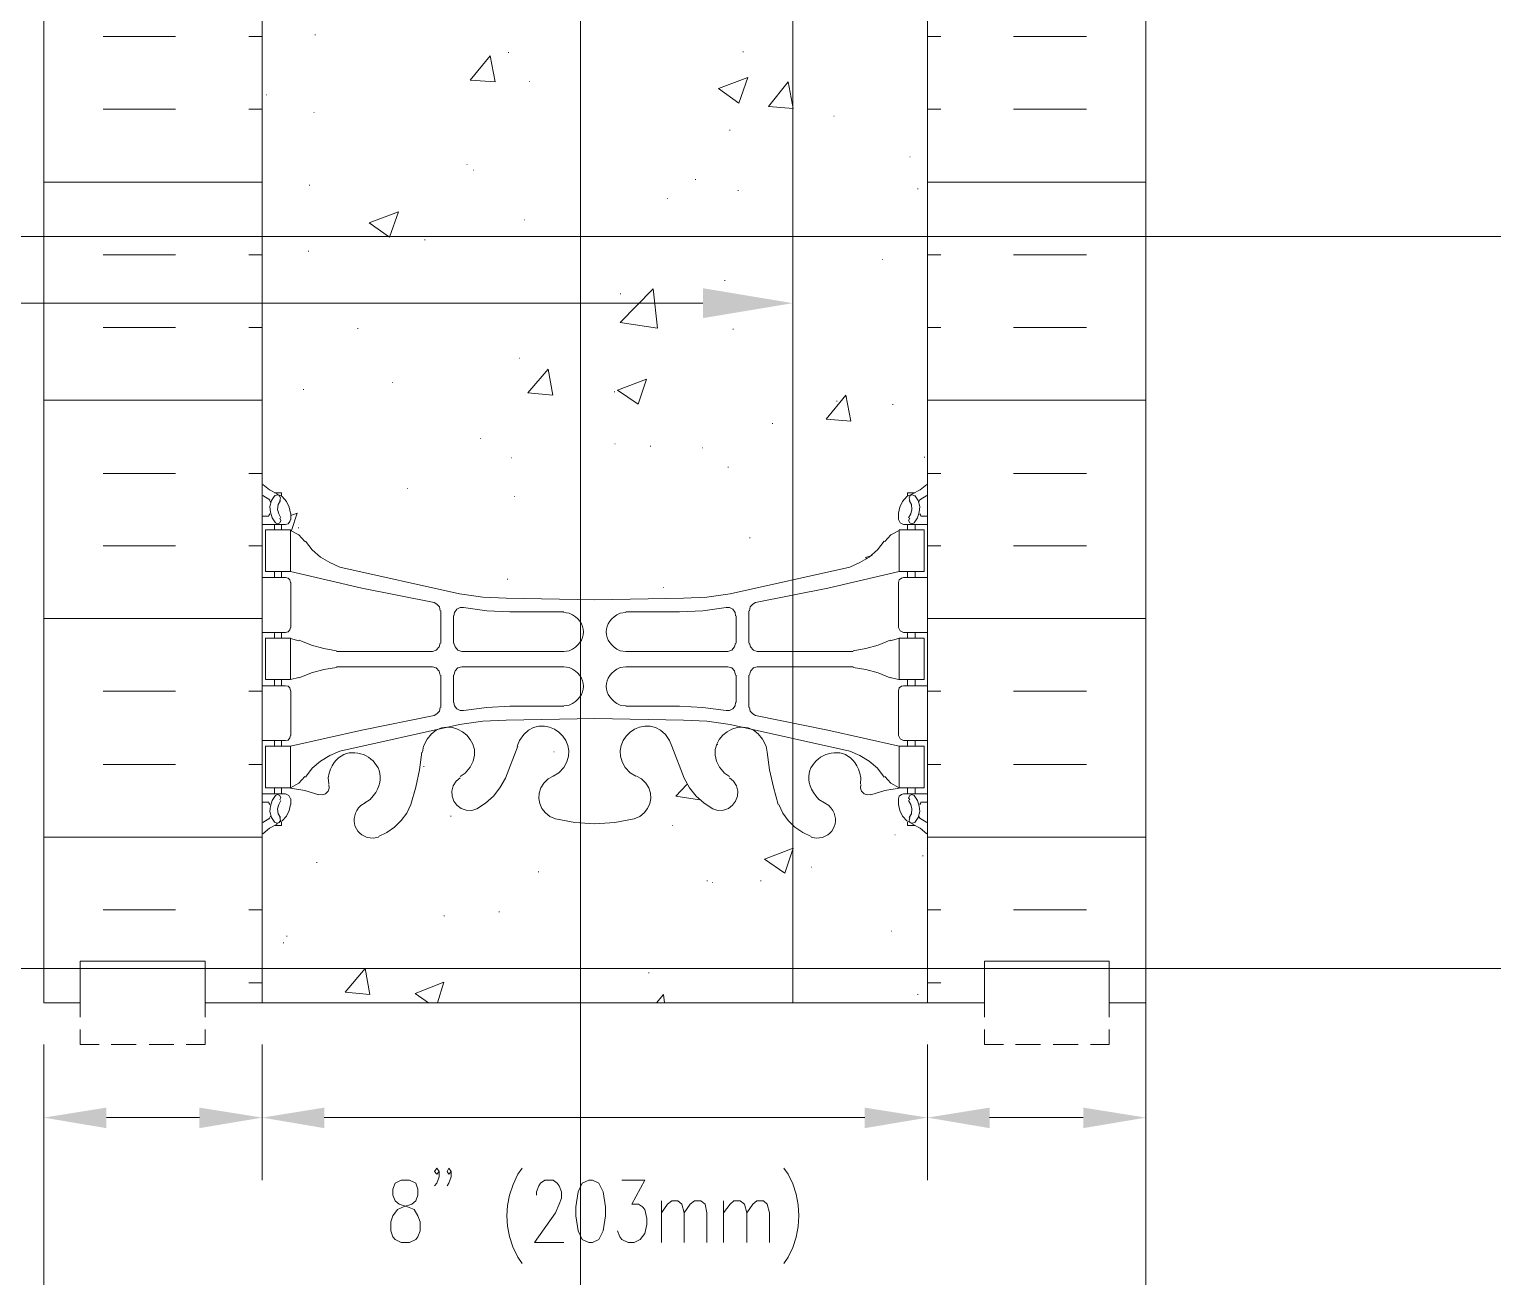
# Model space of a CAD drawing. Header units: millimetres. Extents: x 0 to 216, y 0 to 279.
# Drawn here: x 43.7 to 99.6, y 100 to 147.6 of the extents above; entities that cross this region are included whole.
import ezdxf

# ---------------------------------------------------------------- set-up
doc = ezdxf.new("R2010")
doc.units = ezdxf.units.MM
doc.layers.add('C00-00-00', color=7, linetype='Continuous')
doc.layers.add('C65-65-65', color=7, linetype='Continuous', true_color=0x656565)

msp = doc.modelspace()

# ---------------------------------------------------------------- hatches: boundary and pattern name
at = {"layer": 'C00-00-00'}
h = msp.add_hatch(color=256, dxfattribs=at)
h.dxf.hatch_style = 2
h.paths.add_polyline_path([(72.876833, 137.16), (69.447833, 136.5885), (69.447833, 137.7315)])
h = msp.add_hatch(color=256, dxfattribs=at)
h.dxf.hatch_style = 2
h.paths.add_polyline_path([(46.6725, 106.447167), (46.6725, 105.664), (44.280667, 106.066167)])
h = msp.add_hatch(color=256, dxfattribs=at)
h.dxf.hatch_style = 2
h.paths.add_polyline_path([(50.2285, 106.447167), (50.2285, 105.664), (52.620333, 106.066167)])
h = msp.add_hatch(color=256, dxfattribs=at)
h.dxf.hatch_style = 2
h.paths.add_polyline_path([(54.991, 106.447167), (54.991, 105.664), (52.620333, 106.066167)])
h = msp.add_hatch(color=256, dxfattribs=at)
h.dxf.hatch_style = 2
h.paths.add_polyline_path([(75.6285, 106.447167), (75.6285, 105.664), (78.020333, 106.066167)])
h = msp.add_hatch(color=256, dxfattribs=at)
h.dxf.hatch_style = 2
h.paths.add_polyline_path([(80.391, 106.447167), (80.391, 105.664), (78.020333, 106.066167)])
h = msp.add_hatch(color=256, dxfattribs=at)
h.dxf.hatch_style = 2
h.paths.add_polyline_path([(83.968167, 106.447167), (83.968167, 105.664), (86.36, 106.066167)])

# ---------------------------------------------------------------- linework, layer by layer
at = {"layer": 'C00-00-00', "lineweight": 0}
for points in [[(64.77, 0), (64.77, 279.4)], [(86.36, 0), (86.36, 279.4)], [(72.876833, 224.768833), (72.876833, 110.447667)], [(44.280667, 110.447667), (44.280667, 167.618833), (45.677667, 167.618833), (45.677667, 169.206333), (50.440167, 169.206333), (50.440167, 167.618833), (52.620333, 167.618833)], [(86.36, 110.447667), (86.36, 167.618833), (84.963, 167.618833), (84.963, 169.206333), (80.2005, 169.206333), (80.2005, 167.618833), (78.020333, 167.618833)], [(52.620333, 167.618833), (52.620333, 110.447667)], [(78.020333, 110.447667), (78.020333, 167.618833)], [(215.9, 139.7), (0, 139.7)], [(69.447833, 137.16), (34.268833, 137.16)], [(52.6415, 130.2385), (52.8955, 130.026833), (53.191833, 129.878667)], [(77.448833, 129.878667), (77.745167, 130.026833), (77.999167, 130.2385)], [(52.6415, 129.815167), (52.916667, 129.645833)], [(52.937833, 129.561167), (52.8955, 129.645833)], [(53.107167, 129.815167), (52.980167, 129.624667), (52.916667, 129.391833), (52.937833, 129.180167), (53.001333, 128.9685), (53.128333, 128.778)], [(53.086, 129.921), (53.361167, 129.921), (53.361167, 129.794)], [(53.297667, 129.624667), (53.318833, 129.7305), (53.2765, 129.815167), (53.191833, 129.836333), (53.086, 129.794)], [(53.699833, 129.137833), (53.6575, 129.370667), (53.551667, 129.582333), (53.382333, 129.772833), (53.170667, 129.878667)], [(53.318833, 129.624667), (53.234167, 129.4765), (53.213, 129.286), (53.255333, 129.116667), (53.34, 128.9685)], [(77.448833, 129.878667), (77.237167, 129.772833), (77.067833, 129.582333), (76.962, 129.370667), (76.919667, 129.137833)], [(77.554667, 129.921), (77.258333, 129.921), (77.258333, 129.794)], [(77.300667, 128.9685), (77.385333, 129.116667), (77.427667, 129.286), (77.4065, 129.4765), (77.321833, 129.624667)], [(77.554667, 129.794), (77.448833, 129.836333), (77.364167, 129.815167), (77.321833, 129.7305), (77.343, 129.624667)], [(77.512333, 128.778), (77.639333, 128.9685), (77.702833, 129.180167), (77.724, 129.391833), (77.6605, 129.624667), (77.5335, 129.815167)], [(77.724, 129.645833), (77.681667, 129.561167)], [(77.724, 129.645833), (77.999167, 129.815167)], [(52.874333, 129.053167), (52.916667, 129.116667)], [(53.721, 129.137833), (53.721, 128.905)], [(76.919667, 129.137833), (76.919667, 128.905)], [(77.724, 129.116667), (77.766333, 129.053167)], [(52.620333, 129.032), (52.874333, 129.032)], [(52.620333, 128.7145), (53.509333, 128.7145)], [(53.086, 128.7145), (53.086, 128.502833)], [(53.128333, 128.778), (53.213, 128.735667), (53.297667, 128.778), (53.34, 128.862667), (53.297667, 128.947333)], [(53.361167, 128.7145), (53.361167, 128.502833)], [(53.509333, 128.7145), (53.615167, 128.735667), (53.678667, 128.820333), (53.699833, 128.905)], [(76.919667, 128.905), (76.983167, 128.778), (77.110167, 128.7145)], [(78.020333, 128.7145), (77.110167, 128.7145)], [(77.258333, 128.7145), (77.258333, 128.502833)], [(77.343, 128.947333), (77.300667, 128.862667), (77.343, 128.778), (77.427667, 128.735667), (77.512333, 128.778)], [(77.554667, 128.7145), (77.554667, 128.502833)], [(78.020333, 129.032), (77.766333, 129.032)], [(54.250167, 128.058333), (54.017333, 128.312333), (53.699833, 128.481667)], [(54.271333, 128.0795), (54.525333, 127.740833), (54.842833, 127.465667), (55.202667, 127.254), (55.583667, 127.084667)], [(75.057, 127.084667), (75.438, 127.254), (75.797833, 127.465667), (76.115333, 127.740833), (76.369333, 128.0795)], [(76.940833, 128.481667), (76.623333, 128.312333), (76.3905, 128.058333)], [(53.086, 126.915333), (53.086, 126.6825)], [(53.361167, 126.915333), (53.361167, 126.6825)], [(53.699833, 126.915333), (56.430333, 126.280333), (59.182, 125.73)], [(55.583667, 127.084667), (60.155667, 126.068667)], [(75.057, 127.084667), (70.485, 126.068667)], [(71.458667, 125.73), (74.210333, 126.280333), (76.940833, 126.915333)], [(77.258333, 126.915333), (77.258333, 126.6825)], [(77.554667, 126.915333), (77.554667, 126.6825)], [(52.620333, 126.6825), (53.509333, 126.6825)], [(53.699833, 126.492), (53.678667, 126.597833), (53.615167, 126.661333), (53.509333, 126.6825)], [(53.721, 126.492), (53.721, 124.7775)], [(77.110167, 126.6825), (77.0255, 126.661333), (76.940833, 126.597833), (76.919667, 126.492)], [(76.919667, 126.492), (76.919667, 124.7775)], [(78.020333, 126.6825), (77.110167, 126.6825)], [(59.414833, 125.4125), (59.393667, 125.560667), (59.287833, 125.6665), (59.182, 125.73)], [(60.155667, 126.068667), (61.044667, 125.941667), (61.933667, 125.899333)], [(61.933667, 125.899333), (65.320333, 125.835833)], [(68.707, 125.899333), (65.320333, 125.835833)], [(68.707, 125.899333), (69.596, 125.941667), (70.485, 126.068667)], [(71.458667, 125.73), (71.352833, 125.6665), (71.247, 125.560667), (71.225833, 125.4125)], [(59.436, 125.4125), (59.436, 124.184833)], [(59.922833, 125.222), (59.922833, 124.184833)], [(60.303833, 125.5395), (60.176833, 125.5395), (60.049833, 125.476), (59.965167, 125.349), (59.944, 125.222)], [(60.303833, 125.5395), (61.192833, 125.4125), (62.081833, 125.370167)], [(62.081833, 125.370167), (64.135, 125.370167)], [(64.135, 123.867333), (64.346667, 123.8885), (64.473295, 123.952251), (64.583039, 124.026484), (64.675899, 124.109704), (64.751876, 124.200411), (64.810969, 124.297108), (64.853178, 124.398298), (64.878504, 124.502484), (64.886946, 124.608167), (64.878504, 124.71385), (64.853178, 124.818035), (64.810969, 124.919225), (64.751876, 125.015923), (64.675899, 125.10663), (64.583039, 125.189849), (64.473295, 125.264083), (64.346667, 125.327833), (64.135, 125.349)], [(66.505667, 125.349), (66.294, 125.327833), (66.167372, 125.264083), (66.057628, 125.189849), (65.964767, 125.10663), (65.888791, 125.015923), (65.829698, 124.919225), (65.787488, 124.818035), (65.762163, 124.71385), (65.753721, 124.608167), (65.762163, 124.502484), (65.787488, 124.398298), (65.829698, 124.297108), (65.888791, 124.200411), (65.964767, 124.109704), (66.057628, 124.026484), (66.167372, 123.952251), (66.294, 123.8885), (66.505667, 123.867333)], [(68.558833, 125.370167), (66.505667, 125.370167)], [(68.558833, 125.370167), (69.447833, 125.4125), (70.336833, 125.5395)], [(70.696667, 125.222), (70.6755, 125.349), (70.590833, 125.476), (70.463833, 125.5395), (70.336833, 125.5395)], [(70.717833, 125.222), (70.717833, 124.184833)], [(71.204667, 125.4125), (71.204667, 124.184833)], [(53.509333, 124.587), (53.615167, 124.608167), (53.678667, 124.692833), (53.699833, 124.7775)], [(76.919667, 124.7775), (76.983167, 124.6505), (77.110167, 124.587)], [(52.620333, 124.587), (53.509333, 124.587)], [(53.699833, 123.571), (53.699833, 124.375333), (52.747333, 124.375333), (52.747333, 123.571)], [(53.086, 124.587), (53.086, 124.375333)], [(53.361167, 124.587), (53.361167, 124.375333)], [(54.017333, 124.2695), (53.699833, 124.354167)], [(54.0385, 124.290667), (54.504167, 124.100167), (54.969833, 123.973167), (55.456667, 123.8885)], [(59.1185, 123.867333), (59.266667, 123.909667), (59.3725, 124.036667), (59.414833, 124.184833)], [(59.944, 124.184833), (59.986333, 124.036667), (60.092167, 123.909667), (60.240333, 123.867333)], [(70.400333, 123.867333), (70.5485, 123.909667), (70.654333, 124.036667), (70.696667, 124.184833)], [(71.225833, 124.184833), (71.268167, 124.036667), (71.374, 123.909667), (71.522167, 123.867333)], [(75.184, 123.8885), (75.670833, 123.973167), (76.1365, 124.100167), (76.602167, 124.290667)], [(76.919667, 124.354167), (76.602167, 124.2695)], [(76.940833, 123.571), (76.940833, 124.375333), (77.893333, 124.375333), (77.893333, 123.571)], [(78.020333, 124.587), (77.110167, 124.587)], [(77.258333, 124.587), (77.258333, 124.375333)], [(77.554667, 124.587), (77.554667, 124.375333)], [(53.699833, 123.571), (53.699833, 122.787833), (52.747333, 122.787833), (52.747333, 123.571)], [(55.456667, 123.867333), (59.1185, 123.867333)], [(60.240333, 123.867333), (64.135, 123.867333)], [(70.400333, 123.867333), (66.505667, 123.867333)], [(75.184, 123.867333), (71.522167, 123.867333)], [(76.940833, 123.571), (76.940833, 122.787833), (77.893333, 122.787833), (77.893333, 123.571)], [(55.456667, 123.2535), (54.969833, 123.168833), (54.504167, 123.041833), (54.0385, 122.851333)], [(55.456667, 123.274667), (59.1185, 123.274667)], [(59.414833, 122.957167), (59.3725, 123.105333), (59.266667, 123.232333), (59.1185, 123.274667)], [(59.436, 121.7295), (59.436, 122.957167)], [(59.922833, 121.92), (59.922833, 122.957167)], [(60.240333, 123.274667), (60.092167, 123.232333), (59.986333, 123.1265), (59.944, 122.957167)], [(60.240333, 123.274667), (64.135, 123.274667)], [(64.135, 121.793), (64.346667, 121.814167), (64.473295, 121.877917), (64.583039, 121.952151), (64.675899, 122.03537), (64.751876, 122.126077), (64.810969, 122.222775), (64.853178, 122.323965), (64.878504, 122.42815), (64.886946, 122.533833), (64.878504, 122.639516), (64.853178, 122.743702), (64.810969, 122.844892), (64.751876, 122.941589), (64.675899, 123.032296), (64.583039, 123.115516), (64.473295, 123.189749), (64.346667, 123.2535), (64.135, 123.274667)], [(66.505667, 123.274667), (66.294, 123.2535), (66.167372, 123.189749), (66.057628, 123.115516), (65.964767, 123.032296), (65.888791, 122.941589), (65.829698, 122.844892), (65.787488, 122.743702), (65.762163, 122.639516), (65.753721, 122.533833), (65.762163, 122.42815), (65.787488, 122.323965), (65.829698, 122.222775), (65.888791, 122.126077), (65.964767, 122.03537), (66.057628, 121.952151), (66.167372, 121.877917), (66.294, 121.814167), (66.505667, 121.793)], [(70.400333, 123.274667), (66.505667, 123.274667)], [(70.696667, 122.957167), (70.654333, 123.1265), (70.5485, 123.232333), (70.400333, 123.274667)], [(70.717833, 121.92), (70.717833, 122.957167)], [(71.204667, 121.7295), (71.204667, 122.957167)], [(71.522167, 123.274667), (71.374, 123.232333), (71.268167, 123.105333), (71.225833, 122.957167)], [(75.184, 123.274667), (71.522167, 123.274667)], [(76.602167, 122.851333), (76.1365, 123.041833), (75.670833, 123.168833), (75.184, 123.2535)], [(52.620333, 122.555), (53.509333, 122.555)], [(53.086, 122.555), (53.086, 122.787833)], [(53.361167, 122.555), (53.361167, 122.787833)], [(53.699833, 122.3645), (53.678667, 122.470333), (53.615167, 122.533833), (53.509333, 122.555)], [(53.699833, 122.787833), (54.017333, 122.8725)], [(53.721, 120.65), (53.721, 122.3645)], [(76.602167, 122.8725), (76.919667, 122.787833)], [(77.110167, 122.555), (77.0255, 122.533833), (76.940833, 122.470333), (76.919667, 122.3645)], [(76.919667, 120.65), (76.919667, 122.3645)], [(78.020333, 122.555), (77.110167, 122.555)], [(77.258333, 122.555), (77.258333, 122.787833)], [(77.554667, 122.555), (77.554667, 122.787833)], [(59.944, 121.92), (59.965167, 121.793), (60.049833, 121.666), (60.176833, 121.6025), (60.303833, 121.6025)], [(70.336833, 121.6025), (70.463833, 121.6025), (70.590833, 121.666), (70.6755, 121.793), (70.696667, 121.92)], [(59.182, 121.412), (56.430333, 120.861667), (53.699833, 120.247833)], [(59.182, 121.412), (59.287833, 121.4755), (59.393667, 121.581333), (59.414833, 121.7295)], [(61.933667, 121.242667), (61.044667, 121.200333), (60.155667, 121.073333)], [(62.081833, 121.771833), (61.192833, 121.7295), (60.303833, 121.6025)], [(61.933667, 121.242667), (65.320333, 121.306167)], [(62.081833, 121.771833), (64.135, 121.771833)], [(68.707, 121.242667), (65.320333, 121.306167)], [(68.558833, 121.771833), (66.505667, 121.771833)], [(70.336833, 121.6025), (69.447833, 121.7295), (68.558833, 121.771833)], [(70.485, 121.073333), (69.596, 121.200333), (68.707, 121.242667)], [(71.225833, 121.7295), (71.247, 121.581333), (71.352833, 121.4755), (71.458667, 121.412)], [(76.940833, 120.247833), (74.210333, 120.861667), (71.458667, 121.412)], [(55.583667, 120.057333), (60.155667, 121.073333)], [(60.176833, 119.083667), (60.367333, 119.210667), (60.556911, 119.442817), (60.674428, 119.674802), (60.727074, 119.901876), (60.72204, 120.119295), (60.666517, 120.322313), (60.567693, 120.506184), (60.43276, 120.666164), (60.268908, 120.797505), (60.083327, 120.895464), (59.883208, 120.955294), (59.67574, 120.97225), (59.468114, 120.941587), (59.26752, 120.85856), (59.081148, 120.718422), (58.916189, 120.516428), (58.779833, 120.247833), (58.7375, 120.015)], [(63.732833, 119.104833), (63.9445, 119.231833), (64.134711, 119.437717), (64.25856, 119.650082), (64.322151, 119.863847), (64.331585, 120.073936), (64.292965, 120.275268), (64.212391, 120.462766), (64.095966, 120.63135), (63.949792, 120.775942), (63.779971, 120.891462), (63.592604, 120.972833), (63.393795, 121.014975), (63.189644, 121.01281), (62.986254, 120.961259), (62.789726, 120.855242), (62.606163, 120.689682), (62.441667, 120.4595), (62.357, 120.247833)], [(68.2625, 120.247833), (68.177833, 120.4595), (68.013337, 120.689682), (67.829774, 120.855242), (67.633246, 120.961259), (67.429856, 121.01281), (67.225705, 121.014975), (67.026896, 120.972833), (66.839529, 120.891462), (66.669708, 120.775942), (66.523534, 120.63135), (66.407109, 120.462766), (66.326535, 120.275268), (66.287915, 120.073936), (66.297349, 119.863847), (66.36094, 119.650082), (66.484789, 119.437717), (66.675, 119.231833), (66.886667, 119.104833)], [(71.903167, 120.015), (71.860833, 120.247833), (71.724477, 120.516428), (71.559518, 120.718422), (71.373147, 120.85856), (71.172553, 120.941587), (70.964927, 120.97225), (70.757459, 120.955294), (70.557339, 120.895464), (70.371758, 120.797505), (70.207906, 120.666164), (70.072973, 120.506184), (69.97415, 120.322313), (69.918626, 120.119295), (69.913593, 119.901876), (69.966239, 119.674802), (70.083756, 119.442817), (70.273333, 119.210667), (70.463833, 119.083667)], [(75.057, 120.057333), (70.485, 121.073333)], [(52.620333, 120.4595), (53.509333, 120.4595)], [(53.086, 120.247833), (53.086, 120.4595)], [(53.361167, 120.247833), (53.361167, 120.4595)], [(53.509333, 120.4595), (53.615167, 120.480667), (53.678667, 120.565333), (53.699833, 120.65)], [(62.378167, 120.247833), (61.9125, 119.020167)], [(68.2625, 120.247833), (68.728167, 119.020167)], [(76.919667, 120.65), (76.983167, 120.523), (77.110167, 120.4595)], [(78.020333, 120.4595), (77.110167, 120.4595)], [(77.258333, 120.247833), (77.258333, 120.4595)], [(77.554667, 120.247833), (77.554667, 120.4595)], [(55.583667, 120.057333), (55.202667, 119.888), (54.842833, 119.676333), (54.525333, 119.401167), (54.271333, 119.0625)], [(56.536167, 118.088833), (56.747833, 118.215833), (56.863006, 118.346959), (56.956203, 118.477209), (57.028555, 118.605992), (57.081192, 118.732715), (57.115244, 118.856788), (57.131841, 118.977617), (57.132113, 119.094611), (57.117192, 119.207177), (57.088206, 119.314725), (57.046285, 119.416661), (56.992561, 119.512393), (56.928163, 119.60133), (56.854222, 119.68288), (56.771867, 119.75645), (56.682229, 119.821449), (56.586437, 119.877284), (56.485623, 119.923364), (56.380916, 119.959097), (56.273447, 119.98389), (56.164344, 119.997151), (56.05474, 119.998289), (55.945763, 119.986711), (55.838545, 119.961826), (55.734215, 119.923041), (55.633903, 119.869764), (55.538739, 119.801404), (55.449854, 119.717368), (55.368379, 119.617065), (55.295442, 119.499901), (55.232174, 119.365286), (55.179706, 119.212628), (55.139167, 119.041333), (55.160333, 118.8085)], [(58.293, 118.025333), (58.4835, 118.6815), (58.631667, 119.337667), (58.716333, 120.015)], [(71.903167, 120.015), (71.987833, 119.337667), (72.136, 118.6815), (72.3265, 118.025333)], [(75.459167, 118.8085), (75.480333, 119.041333), (75.439794, 119.212628), (75.387326, 119.365286), (75.324058, 119.499901), (75.251121, 119.617065), (75.169646, 119.717368), (75.080761, 119.801404), (74.985597, 119.869764), (74.885285, 119.923041), (74.780955, 119.961826), (74.673737, 119.986711), (74.56476, 119.998289), (74.455156, 119.997151), (74.346053, 119.98389), (74.238584, 119.959097), (74.133877, 119.923364), (74.033062, 119.877284), (73.937271, 119.821449), (73.847633, 119.75645), (73.765278, 119.68288), (73.691337, 119.60133), (73.626939, 119.512393), (73.573215, 119.416661), (73.531294, 119.314725), (73.502308, 119.207177), (73.487387, 119.094611), (73.487659, 118.977617), (73.504256, 118.856788), (73.538308, 118.732715), (73.590945, 118.605992), (73.663297, 118.477209), (73.756494, 118.346959), (73.871667, 118.215833), (74.083333, 118.088833)], [(76.369333, 119.0625), (76.115333, 119.401167), (75.797833, 119.676333), (75.438, 119.888), (75.057, 120.057333)], [(53.699833, 118.660333), (54.017333, 118.829667), (54.250167, 119.083667)], [(60.176833, 119.041333), (60.028667, 118.914333), (59.912347, 118.72964), (59.863749, 118.532027), (59.876211, 118.334307), (59.943074, 118.149291), (60.057678, 117.98979), (60.213362, 117.868617), (60.403468, 117.798583), (60.621333, 117.7925), (60.811833, 117.856)], [(60.811833, 117.856), (61.1505, 118.067667), (61.446833, 118.342833), (61.700833, 118.660333), (61.9125, 119.020167)], [(63.732833, 119.104833), (63.542333, 118.999), (63.375943, 118.839355), (63.261743, 118.655885), (63.19854, 118.457607), (63.185146, 118.253536), (63.220368, 118.052691), (63.303018, 117.864086), (63.431903, 117.696739), (63.605833, 117.559667), (63.8175, 117.475), (64.558333, 117.326833), (65.320333, 117.2845)], [(66.823167, 117.475), (67.034833, 117.559667), (67.208764, 117.696739), (67.337649, 117.864086), (67.420298, 118.052691), (67.455521, 118.253536), (67.442126, 118.457607), (67.378924, 118.655885), (67.264723, 118.839355), (67.098333, 118.999), (66.907833, 119.104833)], [(68.728167, 119.020167), (68.939833, 118.660333), (69.193833, 118.342833), (69.490167, 118.067667), (69.828833, 117.856)], [(69.828833, 117.856), (70.019333, 117.7925), (70.237199, 117.798583), (70.427304, 117.868617), (70.582989, 117.98979), (70.697593, 118.149291), (70.764456, 118.334307), (70.776918, 118.532027), (70.72832, 118.72964), (70.612, 118.914333), (70.463833, 119.041333)], [(76.3905, 119.083667), (76.623333, 118.829667), (76.940833, 118.660333)], [(53.086, 118.4275), (53.086, 118.660333)], [(53.361167, 118.4275), (53.361167, 118.660333)], [(54.779333, 118.385167), (54.250167, 118.5545), (53.699833, 118.639167)], [(54.779333, 118.406333), (54.906333, 118.385167), (55.033333, 118.4275), (55.139167, 118.533333), (55.1815, 118.639167), (55.160333, 118.787333)], [(75.480333, 118.787333), (75.459167, 118.639167), (75.5015, 118.533333), (75.607333, 118.4275), (75.734333, 118.385167), (75.861333, 118.406333)], [(76.940833, 118.639167), (76.3905, 118.5545), (75.861333, 118.385167)], [(77.258333, 118.4275), (77.258333, 118.660333)], [(77.554667, 118.4275), (77.554667, 118.660333)], [(52.620333, 118.4275), (53.509333, 118.4275)], [(52.620333, 118.11), (52.874333, 118.11)], [(52.916667, 118.025333), (52.874333, 118.088833)], [(53.128333, 118.364), (53.001333, 118.1735), (52.937833, 117.961833), (52.916667, 117.750167), (52.980167, 117.517333), (53.107167, 117.326833)], [(53.297667, 118.194667), (53.34, 118.279333), (53.297667, 118.364), (53.213, 118.406333), (53.128333, 118.364)], [(53.170667, 117.2845), (53.382333, 117.390333), (53.551667, 117.580833), (53.6575, 117.7925), (53.699833, 118.025333)], [(53.34, 118.1735), (53.255333, 118.025333), (53.213, 117.856), (53.234167, 117.6655), (53.318833, 117.517333)], [(53.699833, 118.237), (53.636333, 118.364), (53.509333, 118.4275)], [(53.721, 118.025333), (53.721, 118.237)], [(56.557333, 118.088833), (56.388, 117.983), (56.30362, 117.892704), (56.23682, 117.796235), (56.187111, 117.695265), (56.154009, 117.591466), (56.137026, 117.486512), (56.135674, 117.382075), (56.149468, 117.279829), (56.177921, 117.181445), (56.220545, 117.088596), (56.276854, 117.002956), (56.346362, 116.926198), (56.42858, 116.859993), (56.523024, 116.806014), (56.629205, 116.765935), (56.746637, 116.741428), (56.874833, 116.734167), (57.065333, 116.7765)], [(57.065333, 116.797667), (57.382833, 116.945833), (57.679167, 117.1575), (57.933167, 117.4115), (58.144833, 117.686667), (58.293, 118.025333)], [(72.347667, 118.025333), (72.495833, 117.686667), (72.7075, 117.4115), (72.9615, 117.1575), (73.257833, 116.945833), (73.575333, 116.797667)], [(73.575333, 116.7765), (73.765833, 116.734167), (73.89403, 116.741428), (74.011462, 116.765935), (74.117643, 116.806014), (74.212086, 116.859993), (74.294305, 116.926198), (74.363812, 117.002956), (74.420122, 117.088596), (74.462746, 117.181445), (74.491198, 117.279829), (74.504992, 117.382075), (74.503641, 117.486512), (74.486658, 117.591466), (74.453555, 117.695265), (74.403847, 117.796235), (74.337047, 117.892704), (74.252667, 117.983), (74.083333, 118.088833)], [(77.110167, 118.4275), (77.0255, 118.406333), (76.940833, 118.342833), (76.919667, 118.237)], [(76.919667, 118.025333), (76.919667, 118.237)], [(76.919667, 118.025333), (76.962, 117.7925), (77.067833, 117.580833), (77.237167, 117.390333), (77.448833, 117.2845)], [(78.020333, 118.4275), (77.110167, 118.4275)], [(77.512333, 118.364), (77.427667, 118.406333), (77.343, 118.364), (77.300667, 118.279333), (77.343, 118.194667)], [(77.321833, 117.517333), (77.4065, 117.6655), (77.427667, 117.856), (77.385333, 118.025333), (77.300667, 118.1735)], [(77.5335, 117.326833), (77.6605, 117.517333), (77.724, 117.750167), (77.702833, 117.961833), (77.639333, 118.1735), (77.512333, 118.364)], [(77.766333, 118.088833), (77.724, 118.025333)], [(78.020333, 118.11), (77.766333, 118.11)], [(52.916667, 117.496167), (52.6415, 117.326833)], [(52.8955, 117.496167), (52.937833, 117.580833)], [(53.086, 117.348), (53.191833, 117.305667), (53.2765, 117.326833), (53.318833, 117.4115), (53.297667, 117.517333)], [(53.086, 117.221), (53.361167, 117.221), (53.361167, 117.348)], [(65.320333, 117.2845), (66.082333, 117.326833), (66.823167, 117.475)], [(77.554667, 117.221), (77.258333, 117.221), (77.258333, 117.348)], [(77.343, 117.517333), (77.321833, 117.4115), (77.364167, 117.326833), (77.448833, 117.305667), (77.554667, 117.348)], [(77.681667, 117.580833), (77.724, 117.496167)], [(77.999167, 117.326833), (77.724, 117.496167)], [(53.191833, 117.263333), (52.8955, 117.115167), (52.6415, 116.9035)], [(77.999167, 116.9035), (77.745167, 117.115167), (77.448833, 117.263333)], [(215.9, 111.76), (0, 111.76)], [(52.620333, 110.447667), (50.440167, 110.447667), (50.440167, 112.035167), (45.677667, 112.035167), (45.677667, 110.447667), (44.280667, 110.447667)], [(78.020333, 110.447667), (80.2005, 110.447667), (80.2005, 112.035167), (84.963, 112.035167), (84.963, 110.447667), (86.36, 110.447667)], [(45.677667, 110.447667), (45.677667, 109.897333)], [(50.440167, 109.897333), (50.440167, 110.447667)], [(80.2005, 109.897333), (80.2005, 110.447667)], [(84.963, 110.447667), (84.963, 109.897333)], [(45.677667, 109.431667), (45.677667, 108.860167), (46.397333, 108.860167)], [(49.7205, 108.860167), (50.440167, 108.860167), (50.440167, 109.431667)], [(80.920167, 108.860167), (80.2005, 108.860167), (80.2005, 109.431667)], [(84.963, 109.431667), (84.963, 108.860167), (84.243333, 108.860167)], [(44.280667, 108.860167), (44.280667, 103.674333)], [(44.280667, 108.860167), (44.280667, 82.317167)], [(46.863, 108.860167), (47.8155, 108.860167)], [(48.302333, 108.860167), (49.254833, 108.860167)], [(52.620333, 108.860167), (52.620333, 103.674333)], [(52.620333, 108.860167), (52.620333, 103.674333)], [(78.020333, 108.860167), (78.020333, 103.674333)], [(78.020333, 108.860167), (78.020333, 103.674333)], [(82.338333, 108.860167), (81.385833, 108.860167)], [(83.777667, 108.860167), (82.825167, 108.860167)], [(86.36, 108.860167), (86.36, 103.674333)], [(86.36, 108.860167), (86.36, 82.317167)], [(50.2285, 106.066167), (46.6725, 106.066167)], [(75.6285, 106.066167), (54.991, 106.066167)], [(83.968167, 106.066167), (80.391, 106.066167)], [(59.3725, 104.013), (59.287833, 103.907167), (59.203167, 104.013), (59.287833, 104.14), (59.3725, 104.013), (59.3725, 103.801333), (59.287833, 103.5685), (59.203167, 103.462667)], [(59.838167, 104.013), (59.7535, 103.907167), (59.69, 104.013), (59.7535, 104.14), (59.838167, 104.013), (59.838167, 103.801333), (59.7535, 103.5685), (59.69, 103.462667)], [(62.5475, 104.14), (62.378167, 103.907167), (62.198298, 103.506168), (62.069051, 103.108605), (61.99081, 102.713348), (61.963961, 102.31927), (61.988888, 101.925241), (62.065975, 101.530133), (62.195606, 101.132818), (62.378167, 100.732167), (62.5475, 100.499333)], [(72.538167, 104.14), (72.7075, 103.907167), (72.879454, 103.531851), (73.002973, 103.137924), (73.07771, 102.731611), (73.103317, 102.319138), (73.079446, 101.906731), (73.005752, 101.500616), (72.881885, 101.107019), (72.7075, 100.732167), (72.538167, 100.499333)], [(63.097833, 103.102833), (63.097833, 103.229833), (63.1825, 103.462667), (63.246, 103.5685), (63.415333, 103.674333), (63.732833, 103.674333), (63.881, 103.5685), (63.965667, 103.462667), (64.050333, 103.229833), (64.050333, 102.997), (63.965667, 102.764167), (63.8175, 102.4255), (63.013167, 101.303667), (64.135, 101.303667)], [(66.3575, 103.674333), (67.225333, 103.674333), (66.7385, 102.764167), (66.9925, 102.764167), (67.140667, 102.658333), (67.225333, 102.5525), (67.31, 102.213833), (67.31, 101.981), (67.225333, 101.642333), (67.056, 101.4095), (66.823167, 101.303667), (66.590333, 101.303667), (66.3575, 101.4095), (66.272833, 101.515333), (66.188167, 101.748167)], [(67.860333, 102.891167), (67.860333, 101.303667)], [(67.860333, 102.4255), (68.093167, 102.764167), (68.2625, 102.891167), (68.495333, 102.891167), (68.6435, 102.764167), (68.728167, 102.4255), (68.728167, 101.303667)], [(68.728167, 102.4255), (68.961, 102.764167), (69.130333, 102.891167), (69.363167, 102.891167), (69.5325, 102.764167), (69.596, 102.4255), (69.596, 101.303667)], [(70.231, 102.891167), (70.231, 101.303667)], [(70.231, 102.4255), (70.485, 102.764167), (70.633167, 102.891167), (70.866, 102.891167), (71.035333, 102.764167), (71.12, 102.4255), (71.12, 101.303667)], [(71.12, 102.4255), (71.352833, 102.764167), (71.501, 102.891167), (71.755, 102.891167), (71.903167, 102.764167), (71.987833, 102.4255), (71.987833, 101.303667)]]:
    msp.add_lwpolyline(points, dxfattribs=at)
for points in [[(52.747333, 126.915333), (53.699833, 126.915333), (53.699833, 128.502833), (52.747333, 128.502833)], [(77.893333, 126.915333), (76.940833, 126.915333), (76.940833, 128.502833), (77.893333, 128.502833)], [(52.747333, 120.247833), (53.699833, 120.247833), (53.699833, 118.660333), (52.747333, 118.660333)], [(77.893333, 120.247833), (76.940833, 120.247833), (76.940833, 118.660333), (77.893333, 118.660333)], [(57.933167, 103.674333), (57.700333, 103.5685), (57.615667, 103.335667), (57.615667, 103.102833), (57.700333, 102.891167), (57.8485, 102.764167), (58.166, 102.658333), (58.42, 102.5525), (58.568167, 102.319667), (58.652833, 102.086833), (58.652833, 101.748167), (58.568167, 101.515333), (58.4835, 101.4095), (58.250667, 101.303667), (57.933167, 101.303667), (57.700333, 101.4095), (57.615667, 101.515333), (57.531, 101.748167), (57.531, 102.086833), (57.615667, 102.319667), (57.785, 102.5525), (58.017833, 102.658333), (58.335333, 102.764167), (58.4835, 102.891167), (58.568167, 103.102833), (58.568167, 103.335667), (58.4835, 103.5685), (58.250667, 103.674333)], [(65.0875, 103.674333), (64.8335, 103.5685), (64.685333, 103.229833), (64.600667, 102.658333), (64.600667, 102.319667), (64.685333, 101.748167), (64.8335, 101.4095), (65.0875, 101.303667), (65.235667, 101.303667), (65.4685, 101.4095), (65.637833, 101.748167), (65.7225, 102.319667), (65.7225, 102.658333), (65.637833, 103.229833), (65.4685, 103.5685), (65.235667, 103.674333)]]:
    msp.add_lwpolyline(points, close=True, dxfattribs=at)
at = {"layer": 'C65-65-65', "lineweight": 0}
for points in [[(46.5455, 147.341167), (49.318333, 147.341167)], [(52.112333, 147.341167), (52.620333, 147.341167)], [(54.631167, 147.404667), (54.652333, 147.404667)], [(78.528333, 147.341167), (78.020333, 147.341167)], [(84.095167, 147.341167), (81.301167, 147.341167)], [(60.557833, 145.669), (61.319833, 146.600333)], [(61.510333, 145.6055), (61.319833, 146.600333)], [(62.018333, 146.727333), (62.0395, 146.727333)], [(70.971833, 146.7485), (70.993, 146.7485)], [(60.557833, 145.669), (61.510333, 145.6055)], [(62.822667, 145.626667), (62.843833, 145.626667)], [(70.0405, 145.3515), (71.162333, 145.774833)], [(70.0405, 145.3515), (70.823667, 144.801167)], [(70.823667, 144.801167), (71.162333, 145.774833)], [(71.9455, 144.674167), (72.7075, 145.6055)], [(72.898, 144.5895), (72.7075, 145.6055)], [(52.7685, 145.118667), (52.789667, 145.118667)], [(46.5455, 144.568333), (49.318333, 144.568333)], [(52.112333, 144.568333), (52.620333, 144.568333)], [(54.588833, 144.441333), (54.61, 144.441333)], [(71.9455, 144.674167), (72.898, 144.5895)], [(74.443167, 144.293167), (74.464333, 144.293167)], [(78.528333, 144.568333), (78.020333, 144.568333)], [(84.095167, 144.568333), (81.301167, 144.568333)], [(70.463833, 143.764), (70.485, 143.764)], [(77.343, 142.748), (77.364167, 142.748)], [(60.430833, 142.451667), (60.452, 142.451667)], [(60.684833, 142.24), (60.706, 142.24)], [(44.280667, 141.774333), (52.620333, 141.774333)], [(54.4195, 141.6685), (54.440667, 141.6685)], [(69.1515, 141.880167), (69.172667, 141.880167)], [(70.781333, 141.456833), (70.8025, 141.456833)], [(77.639333, 141.520333), (77.6605, 141.520333)], [(86.36, 141.774333), (78.020333, 141.774333)], [(68.093167, 141.1605), (68.114333, 141.1605)], [(56.7055, 140.229167), (57.827333, 140.6525)], [(57.488667, 139.678833), (57.827333, 140.6525)], [(62.632167, 140.335), (62.653333, 140.335)], [(56.7055, 140.229167), (57.488667, 139.678833)], [(54.377167, 139.149667), (54.398333, 139.149667)], [(58.822167, 139.573), (58.843333, 139.573)], [(46.5455, 139.0015), (49.318333, 139.0015)], [(52.112333, 139.0015), (52.620333, 139.0015)], [(76.284667, 138.832167), (76.305833, 138.832167)], [(78.528333, 139.0015), (78.020333, 139.0015)], [(84.095167, 139.0015), (81.301167, 139.0015)], [(70.273333, 138.027833), (70.2945, 138.027833)], [(66.294, 136.419167), (67.542833, 137.710333)], [(66.294, 137.519833), (66.315167, 137.519833)], [(67.712167, 136.2075), (67.542833, 137.710333)], [(66.294, 136.419167), (67.712167, 136.2075)], [(46.5455, 136.228667), (49.318333, 136.228667)], [(52.112333, 136.228667), (52.620333, 136.228667)], [(56.261, 136.186333), (56.282167, 136.186333)], [(70.590833, 136.165167), (70.612, 136.165167)], [(78.528333, 136.228667), (78.020333, 136.228667)], [(84.095167, 136.228667), (81.301167, 136.228667)], [(62.441667, 135.0645), (62.462833, 135.0645)], [(57.5945, 134.133167), (57.615667, 134.133167)], [(62.759167, 133.731), (63.542333, 134.641167)], [(63.711667, 133.646333), (63.542333, 134.641167)], [(66.188167, 133.836833), (67.288833, 134.260167)], [(66.971333, 133.307667), (67.288833, 134.260167)], [(54.186667, 133.858), (54.207833, 133.858)], [(62.759167, 133.731), (63.711667, 133.646333)], [(66.061167, 133.773333), (66.082333, 133.773333)], [(66.188167, 133.836833), (66.971333, 133.307667)], [(74.146833, 132.736167), (74.908833, 133.646333)], [(75.099333, 132.6515), (74.908833, 133.646333)], [(44.280667, 133.455833), (52.620333, 133.455833)], [(74.549, 133.4135), (74.570167, 133.4135)], [(76.686833, 133.2865), (76.708, 133.2865)], [(86.36, 133.455833), (78.020333, 133.455833)], [(72.093667, 132.566833), (72.114833, 132.566833)], [(74.146833, 132.736167), (75.099333, 132.6515)], [(60.938833, 131.995333), (60.96, 131.995333)], [(66.082333, 131.783667), (66.1035, 131.783667)], [(67.437, 131.699), (67.458167, 131.699)], [(69.426667, 131.6355), (69.447833, 131.6355)], [(62.124167, 131.2545), (62.145333, 131.2545)], [(70.400333, 130.894667), (70.4215, 130.894667)], [(77.893333, 131.275667), (77.9145, 131.275667)], [(46.5455, 130.661833), (49.318333, 130.661833)], [(52.112333, 130.661833), (52.620333, 130.661833)], [(78.528333, 130.661833), (78.020333, 130.661833)], [(84.095167, 130.661833), (81.301167, 130.661833)], [(58.166, 130.090333), (58.187167, 130.090333)], [(62.251167, 129.772833), (62.272333, 129.772833)], [(53.721, 129.053167), (53.953833, 129.137833)], [(53.742167, 128.481667), (53.953833, 129.137833)], [(53.996167, 128.5875), (54.017333, 128.5875)], [(71.225833, 128.2065), (71.247, 128.2065)], [(46.5455, 127.889), (49.318333, 127.889)], [(52.112333, 127.889), (52.620333, 127.889)], [(75.649667, 127.4445), (75.903667, 127.529167)], [(75.649667, 127.4445), (75.713167, 127.402167)], [(78.528333, 127.889), (78.020333, 127.889)], [(84.095167, 127.889), (81.301167, 127.889)], [(61.976, 126.619), (61.997167, 126.619)], [(67.923833, 126.3015), (67.945, 126.3015)], [(44.280667, 125.116167), (52.620333, 125.116167)], [(86.36, 125.116167), (78.020333, 125.116167)], [(46.5455, 122.343333), (49.318333, 122.343333)], [(52.112333, 122.343333), (52.620333, 122.343333)], [(78.528333, 122.343333), (78.020333, 122.343333)], [(84.095167, 122.343333), (81.301167, 122.343333)], [(69.998167, 120.311333), (70.019333, 120.311333)], [(63.754, 120.036167), (63.775167, 120.036167)], [(46.5455, 119.549333), (49.318333, 119.549333)], [(52.112333, 119.549333), (52.620333, 119.549333)], [(58.779833, 119.464667), (58.801, 119.464667)], [(78.528333, 119.549333), (78.020333, 119.549333)], [(84.095167, 119.549333), (81.301167, 119.549333)], [(68.410667, 118.342833), (68.834, 118.787333)], [(68.410667, 118.342833), (69.320833, 118.194667)], [(59.817, 117.580833), (59.838167, 117.580833)], [(44.280667, 116.7765), (52.620333, 116.7765)], [(68.283667, 117.221), (68.304833, 117.221)], [(76.7715, 116.861167), (76.792667, 116.861167)], [(86.36, 116.7765), (78.020333, 116.7765)], [(71.797333, 115.929833), (72.898, 116.353167)], [(72.5805, 115.400667), (72.898, 116.353167)], [(54.694667, 115.802833), (54.715833, 115.802833)], [(71.797333, 115.929833), (72.5805, 115.400667)], [(77.829833, 116.056833), (77.851, 116.056833)], [(63.161333, 115.443), (63.1825, 115.443)], [(69.596, 115.104333), (69.617167, 115.104333)], [(71.649167, 115.104333), (71.670333, 115.104333)], [(73.575333, 115.6335), (73.5965, 115.6335)], [(69.807667, 115.040833), (69.828833, 115.040833)], [(46.5455, 114.003667), (49.318333, 114.003667)], [(52.112333, 114.003667), (52.620333, 114.003667)], [(78.528333, 114.003667), (78.020333, 114.003667)], [(84.095167, 114.003667), (81.301167, 114.003667)], [(59.563, 113.770833), (59.584167, 113.770833)], [(61.6585, 113.919), (61.679667, 113.919)], [(53.551667, 112.987667), (53.572833, 112.987667)], [(76.6445, 113.178167), (76.665667, 113.178167)], [(53.424667, 112.733667), (53.445833, 112.733667)], [(55.795333, 110.849833), (56.557333, 111.76)], [(55.795333, 110.849833), (56.726667, 110.765167), (56.557333, 111.76)], [(52.112333, 111.209667), (52.620333, 111.209667)], [(58.462333, 110.8075), (59.563, 111.230833)], [(59.309, 110.447667), (59.563, 111.230833)], [(67.3735, 111.590667), (67.394667, 111.590667)], [(78.528333, 111.209667), (78.020333, 111.209667)], [(58.462333, 110.8075), (58.970333, 110.447667)], [(67.669833, 110.447667), (67.945, 110.765167)], [(67.987333, 110.447667), (67.945, 110.765167)], [(77.639333, 110.765167), (77.6605, 110.765167)], [(52.620333, 110.447667), (78.020333, 110.447667)]]:
    msp.add_lwpolyline(points, dxfattribs=at)

doc.saveas('drawing.dxf')
